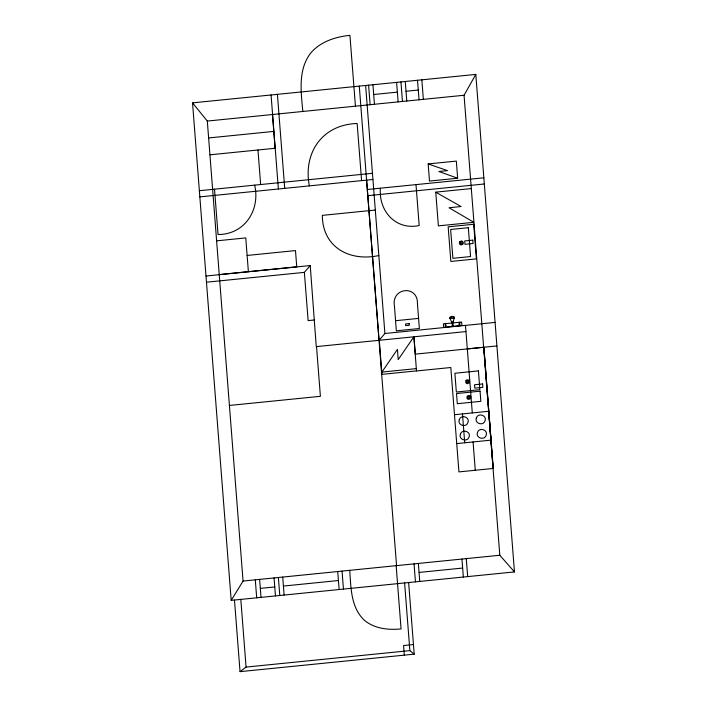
<?xml version="1.0" encoding="UTF-8"?>
<svg xmlns="http://www.w3.org/2000/svg" width="707" height="707" viewBox="0 0 707 707"><rect width="100%" height="100%" fill="white"/><g stroke="black" fill="none" stroke-linecap="round" stroke-linejoin="round"><path stroke-width="1.06" d="M514.466 571.91L499.814 555.251L464.057 95.259L475.802 74.412L192.534 102.869L231.198 600.376L514.466 571.91L475.802 74.412M231.198 600.376L243.058 581.057L207.31 121.065L192.534 102.869M381.771 372.262L397.414 349.399L398.209 359.624L413.86 336.815L416.511 370.963L450.81 367.516L458.923 471.905L493.274 468.449L483.853 347.252L467.309 348.922M206.471 282.208L304.372 272.363L310.232 265.549L316.259 346.624L465.966 331.574M495.077 322.419L384.9 333.492L379.04 340.314L366.588 180.126M234.477 600.04L240.035 671.65L246.071 667.081L409.866 650.617L414.205 654.152L408.637 582.541M373.685 94.508L397.369 92.122M406.012 91.256L418.279 90.028M207.31 121.065L464.057 95.259M208.618 137.953L273.777 131.405M209.935 154.815L275.191 148.258M428.168 163.927L456.333 161.099L457.659 178.235L429.502 181.063L428.168 163.927L447.469 170.626L438.879 171.492L457.659 178.235M199.365 190.704L372.448 173.303M199.842 196.882L372.934 179.49M367.322 189.503L483.835 177.802M367.799 195.689L484.313 183.979M471.242 188.583L435.751 192.145L438.375 225.869L473.858 222.307L449.007 207.752L461.07 206.532L435.751 192.207M375.302 210.05L322.33 215.37C322.507 247.441 349.797 261.846 378.837 255.536M216.616 240.848L245.762 237.923L248.387 271.7M247.123 255.448L295.491 250.587L296.754 266.839L219.241 274.572M205.993 276.022L310.232 265.549M314.465 319.971L308.128 320.607L304.372 272.363M395.549 320.713L394.479 306.228C390.83 287.563 418.084 284.258 417.466 303.922L419.375 328.508L396.335 330.823L395.549 320.713L418.588 318.397M451.632 321.968L453.187 321.818M451.711 323.037L443.413 323.877L443.678 327.297L461.892 325.467L461.627 322.047L453.267 322.887M496.906 345.935L415.309 354.136L413.957 336.815M381.753 372.094L416.326 368.621M416.503 370.892L381.93 374.365L379.279 340.288M229.413 405.456L320.395 396.318L316.533 346.598M454.504 414.717L488.749 411.28L490.994 440.143L456.749 443.589M243.058 581.057L499.814 555.251M260.317 588.383L274.767 586.934M283.41 586.068L338.432 580.535M419.065 572.431L462.643 568.057M413.462 644.563L403.564 645.562L404.316 655.142M240.035 671.65L414.205 654.152M465.48 325.397L472.285 412.888M473.071 441.928L475.281 470.358M459.718 322.233L459.93 325.671M462.466 413.869L464.711 442.768M453.532 326.307C451.596 322.913 454.468 319.829 454.159 316.869L451.791 316.294L449.899 317.293C449.935 320.289 453.452 322.79 451.976 326.466M466.275 558.627L467.672 576.612M445.26 323.691L445.525 327.111M461.945 559.06L463.341 577.045M421.84 79.829L423.36 99.351M417.519 80.262L419.039 99.784M415.999 184.615L419.18 225.524C395.628 230.57 378.422 210.801 380.393 188.195M405.261 81.499L406.772 101.021M400.94 81.932L402.451 101.454M396.618 82.366L398.129 101.888M418.367 563.444L419.764 581.419M414.046 563.877L415.442 581.861M372.925 84.743L374.445 104.265M368.603 85.176L370.115 104.698M404.607 582.948L409.866 650.617M365.625 85.476L384.9 333.492M359.289 86.113L396.556 565.635M396.15 565.671L401.063 628.912C388.788 630.14 375.47 628.841 365.386 621.1C350.787 608.674 350.946 587.8 349.753 570.337M361.586 180.63L357.15 123.495C322.383 124.529 302.95 152.712 309.357 185.879M355.435 106.174L349.93 35.35C335.825 36.773 321.243 41.351 311.478 52.141C297.727 68.703 300.97 91.716 302.843 111.459M342.055 571.106L343.452 589.09M337.734 571.539L339.13 589.523M277.409 94.34L284.718 188.354M271.073 94.977L278.381 188.99M272.469 114.543L275.094 148.267M257.967 149.99L260.653 184.589M254.644 185.146C260.485 209.935 244.684 234.609 218.039 234.503L214.521 189.176M282.712 577.071L284.108 595.055M278.381 577.504L279.786 595.488M274.069 577.937L275.465 595.921M259.619 579.395L261.016 597.38M255.298 579.828L256.694 597.813M240.813 599.403L246.071 667.081M483.888 347.252L493.088 468.564M459.232 419.781C457.217 425.252 466.373 428.106 467.999 422.433C470.014 416.962 460.849 414.108 459.232 419.781M460.354 434.257C458.339 439.727 467.495 442.573 469.121 436.908C471.136 431.438 461.971 428.583 460.354 434.257M476.315 418.067C474.3 423.528 483.455 426.392 485.082 420.709C487.096 415.248 477.932 412.393 476.315 418.067M477.437 432.543C475.422 438.013 484.587 440.859 486.204 435.194C488.219 429.723 479.054 426.86 477.437 432.543M449.785 318.283C458.878 319.175 452.153 315.039 449.785 318.283M459.806 241.697L459.347 243.491L460.018 244.481L461.132 244.949L462.873 244.189L463.385 243.084L462.652 241.405L461.538 240.937L459.806 241.697M460.46 242.227L460.584 243.818L462.21 243.659L462.086 242.068L460.46 242.227M466.081 380.446L465.63 382.248L466.293 383.238L467.415 383.698L469.148 382.947L469.607 381.153L468.935 380.163L467.106 379.765L466.081 380.446M466.735 380.985L466.859 382.575L468.494 382.407L468.37 380.826L466.735 380.985M467.3 396.185L466.85 397.979L467.521 398.969L468.635 399.428L470.376 398.677L470.827 396.883L470.155 395.893L469.041 395.425L467.3 396.185M467.963 396.715L468.087 398.306L469.713 398.147L469.589 396.556L467.963 396.715M459.099 324.274C458.012 323.488 460.867 323.833 459.099 324.274M445.56 325.291C445.666 326.219 447.063 324.575 445.56 325.291M473.69 224.26L448.167 226.823L450.854 261.44L476.385 258.877L473.69 224.26M468.326 227.707L450.642 229.483L452.887 258.329L470.57 256.553L468.326 227.707M472.78 240.141L464.72 240.946L464.976 244.322L473.045 243.508L472.78 240.141M409.22 323.576L405.562 323.939L405.694 325.644L409.353 325.273L409.22 323.576M478.418 370.892L454.884 373.261L456.342 392.032L479.876 389.672L478.418 370.892M482.607 383.954L474.538 384.767L474.804 388.134L482.872 387.321L482.607 383.954M480.053 391.183L456.519 393.552L457.305 403.706L480.84 401.337L480.053 391.183"/></g></svg>
